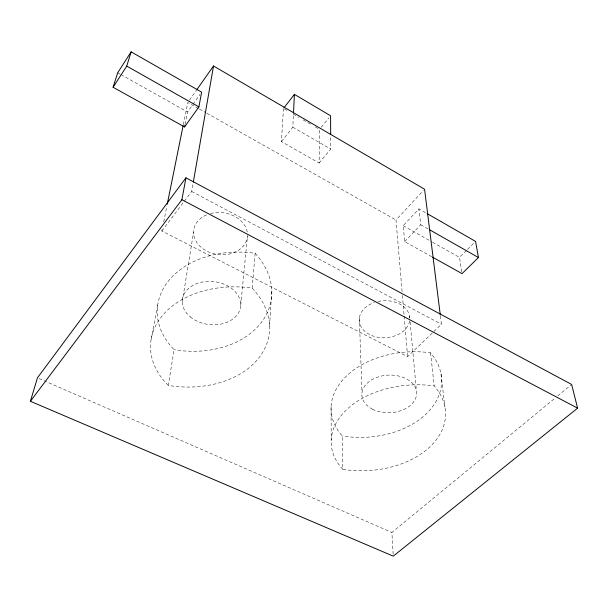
<?xml version="1.0" encoding="UTF-8"?>
<svg xmlns="http://www.w3.org/2000/svg" width="608" height="608" viewBox="0 0 608 608"><rect width="100%" height="100%" fill="white"/><g stroke="black" fill="none" stroke-linecap="round" stroke-linejoin="round"><path stroke-width="0.46" stroke-dasharray="3.04 2.28" d="M283.51 108.422L281.42 141.565L319.132 163.05L319.496 129.413M281.42 141.565L292.82 127.171L293.451 114.046M269.557 325.979L271.791 290.723M252.153 288.108L255.14 253.316A85.576 62.616 4.7 0 0 169.32 279.885A85.576 62.616 4.7 0 0 174.108 349.691L168.272 385.419A89.65 64.57 7.8 0 0 257.108 360.027A89.65 64.57 7.8 0 0 252.153 288.108A88.943 63.202 4.6 0 0 162.982 314.898A88.943 63.202 4.6 0 0 168.272 385.419M240.745 305.277L247.486 235.714A27.048 21.029 7.3 0 1 206.515 250.96A27.048 21.029 7.3 0 1 207.328 214.586M182.256 301.636L193.572 232.233M184.368 201.157L191.687 191.444L193.146 183.084M151.126 339.378L157.837 304.046M185.113 124.283L187.568 111.963L192.44 105.1M440.39 315.826L441.446 324.262L407.603 356.638L161.842 231.017L162.397 228.243M163.704 221.776L166.881 206.059M183.32 124.686L187.804 102.501L198.542 108.558M189.445 100.168L196.551 90.075M192.979 104.333L200.009 94.422M161.842 231.017L183.806 201.902M321.244 127.254L328.837 117.914M319.132 163.05L330.737 149.089L330.684 136.131M402.086 291.627L396.006 220.02L423.297 190.585M431.733 256.728L404.692 241.65L403.203 225.659L418.92 208.878L426.314 213.127M404.692 241.65L420.744 224.747L418.92 208.878M461.768 271.829L459.511 257.404L466.876 250.078M467.544 249.409L475.57 241.422M393.148 554.26L391.894 532.464L554.846 398.293M557.764 395.884L570.92 385.054M39.17 378.594L391.894 532.464M191.687 191.444L441.446 324.262M117.686 72.77L120.156 74.153M120.977 74.609L187.568 111.963M199.371 109.03L205.975 112.761M206.804 113.225L396.006 220.02M403.203 225.659L431.764 241.764M432.584 242.22L459.511 257.404M420.744 224.747L428.99 229.436M292.82 127.171L330.737 149.089M284.324 108.9L288.42 111.279M293.322 114.144L299.052 117.481M303.141 119.867L310.498 124.161M315.408 127.026L318.676 128.934M441.013 373.928L444.934 407.147M430.57 352.815L434.196 385.89A82.726 55.814 -1.2 0 1 429.066 447.648A82.726 55.814 -1.2 0 1 342.79 469.33L342.304 435.959A80.089 54.241 -3.3 0 1 346.879 375.63A80.089 54.241 -3.3 0 1 430.57 352.815A79.99 55.548 -1.3 0 1 425.752 414.314A79.99 55.548 -1.3 0 1 342.304 435.959M409.617 316.221L409.784 318.113M410.134 321.89L416.404 390.929M402.405 295.397L404.084 315.18M404.168 316.122L407.603 356.638M359.343 317.931L361.98 392.601M331.086 406.828L331.208 440.116M342.79 469.33A82.779 54.424 -3.1 0 1 347.594 408.758A82.779 54.424 -3.1 0 1 434.196 385.89M255.14 253.316A86.184 63.87 8.2 0 1 259.7 324.505A86.184 63.87 8.2 0 1 174.108 349.691M409.61 321.054A25.323 18.506 -2.9 0 1 369.322 334.385A25.323 18.506 -2.9 0 1 374.346 302.503M377.963 301.484A25.323 18.506 -2.9 0 1 409.731 320.256M210.558 213.545A27.048 21.029 7.3 0 1 247.38 232.955M372.446 409.184A27.413 18.818 -2.5 0 0 416.374 395.846A27.413 18.818 -2.5 0 0 378.86 376.724A27.413 18.818 -2.5 0 0 372.446 409.184M190.213 316.814A29.336 21.599 6.6 0 0 239.522 310.779A29.336 21.599 6.6 0 0 204.79 281.648A29.336 21.599 6.6 0 0 190.213 316.814"/><path stroke-width="0.91" d="M293.497 113.111L294.401 94.362L330.585 115.756L330.676 134.277M193.306 182.157L213.514 65.998L424.566 189.217L440.276 314.883M198.907 106.879L201.628 92.135L131.115 51.847L117.686 72.77L113.088 87.271L184.581 126.928L198.907 106.879L126.745 66.097L131.115 51.847M30.4 401.28L181.891 199.72L185.942 177.802L571.649 384.454L577.6 408.15L393.262 556.153L30.4 401.28L37.438 377.842L185.942 177.802M184.581 126.928L184.938 125.164M167.253 204.204L183.13 125.613M113.088 87.271L126.745 66.097M197.098 89.292L213.514 65.998M284.08 107.677L294.401 94.362M427.135 213.598L475.57 241.422L478.45 257.541L462.05 273.63L432.554 257.184M181.891 199.72L577.6 408.15M429.81 229.9L478.45 257.541"/></g></svg>
